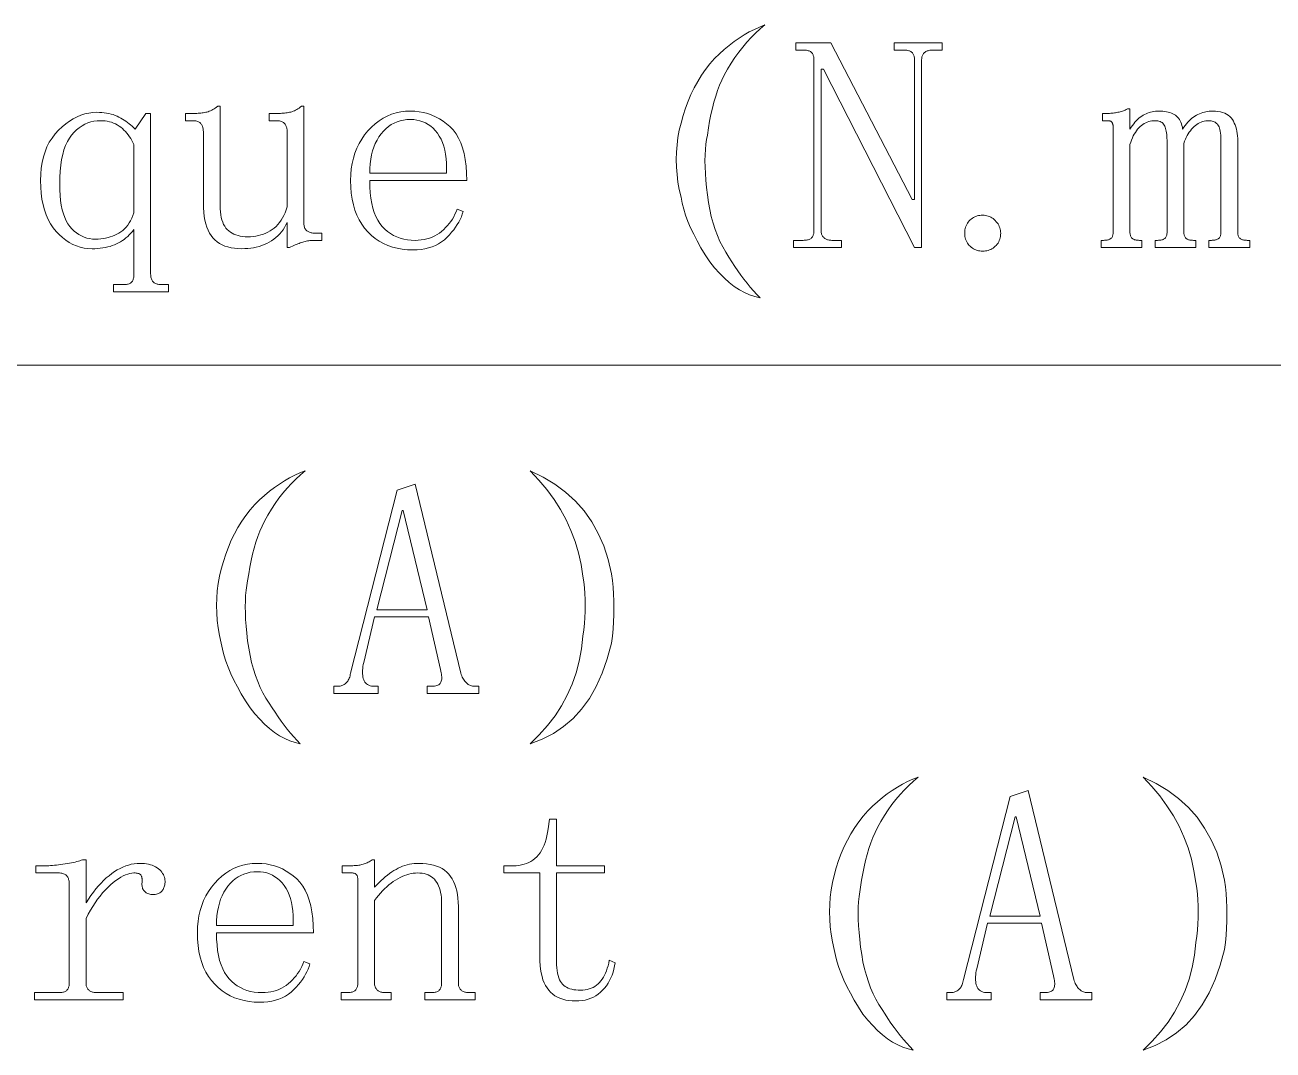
# Model space of a CAD drawing. Extents: x 1 to 297, y 1 to 210.
# Drawn here: x 97.18 to 106.11, y 35.44 to 42.78 of the extents above; entities that cross this region are included whole.
import ezdxf

# ---------------------------------------------------------------- set-up
doc = ezdxf.new("R2010")
doc.units = 0

msp = doc.modelspace()

# ---------------------------------------------------------------- linework, layer by layer
at = {"color": 7, "lineweight": 13}
msp.add_line((1.3055, 40.342), (219.3213, 40.342), dxfattribs=at)
for points in [[(102.4729, 42.7791), (102.4391, 42.7509), (102.4063, 42.7209), (102.3746, 42.6891), (102.3439, 42.6557), (102.3143, 42.6206), (102.2857, 42.5837), (102.258, 42.5451), (102.2315, 42.5049), (102.2059, 42.4629), (102.1814, 42.4191), (102.1648, 42.384), (102.1492, 42.3471), (102.1346, 42.3086), (102.1211, 42.2683), (102.1086, 42.2263), (102.0971, 42.1826), (102.0866, 42.1371), (102.0772, 42.09), (102.0688, 42.0411), (102.0614, 41.9906), (102.0553, 41.9585), (102.0505, 41.9241), (102.047, 41.8872), (102.045, 41.8479), (102.0443, 41.8063), (102.045, 41.7622), (102.047, 41.7158), (102.0505, 41.6669), (102.0553, 41.6157), (102.0614, 41.562), (102.0691, 41.5082), (102.0786, 41.4564), (102.0897, 41.4067), (102.1026, 41.359), (102.1171, 41.3134), (102.1334, 41.2699), (102.1514, 41.2284), (102.1711, 41.189), (102.1926, 41.1516), (102.2157, 41.1163), (102.2365, 41.0825), (102.2575, 41.0498), (102.279, 41.0181), (102.3007, 40.9874), (102.3229, 40.9577), (102.3453, 40.9291), (102.3681, 40.9015), (102.3913, 40.8749), (102.4147, 40.8494), (102.4386, 40.8249), (102.401, 40.8336), (102.3638, 40.8461), (102.327, 40.8624), (102.2905, 40.8825), (102.2543, 40.9063), (102.2185, 40.9339), (102.183, 40.9653), (102.1478, 41.0004), (102.113, 41.0393), (102.0786, 41.082), (102.0457, 41.1329), (102.0155, 41.1828), (101.9881, 41.2317), (101.9634, 41.2795), (101.9414, 41.3263), (101.9222, 41.3721), (101.9058, 41.4168), (101.8921, 41.4605), (101.8811, 41.5032), (101.8728, 41.5449), (101.8605, 41.5995), (101.8509, 41.6539), (101.8441, 41.7079), (101.8399, 41.7615), (101.8386, 41.8149), (101.8399, 41.8678), (101.8441, 41.9205), (101.8509, 41.9727), (101.8605, 42.0247), (101.8728, 42.0763), (101.8876, 42.1303), (101.9044, 42.1826), (101.9232, 42.2331), (101.9442, 42.282), (101.9671, 42.3291), (101.9922, 42.3746), (102.0192, 42.4183), (102.0484, 42.4603), (102.0796, 42.5006), (102.1129, 42.5391), (102.1473, 42.5724), (102.1821, 42.6036), (102.2173, 42.6327), (102.2527, 42.6598), (102.2886, 42.6849), (102.3247, 42.7078), (102.3613, 42.7287), (102.3981, 42.7476), (102.4353, 42.7644)], [(103.5271, 41.5277), (103.5443, 41.5277), (103.5443, 42.5306), (103.5441, 42.5373), (103.5436, 42.5436), (103.5427, 42.5496), (103.5415, 42.5553), (103.54, 42.5606), (103.5381, 42.5655), (103.5359, 42.5702), (103.5333, 42.5745), (103.5304, 42.5784), (103.5271, 42.582), (103.5235, 42.5853), (103.5192, 42.5882), (103.5145, 42.5907), (103.5093, 42.593), (103.5036, 42.5949), (103.4973, 42.5964), (103.4905, 42.5976), (103.4833, 42.5985), (103.4754, 42.599), (103.4671, 42.5991), (103.3986, 42.5991), (103.3986, 42.6506), (103.7414, 42.6506), (103.7414, 42.5991), (103.6729, 42.5991), (103.6661, 42.599), (103.6597, 42.5985), (103.6534, 42.5976), (103.6475, 42.5964), (103.6418, 42.5949), (103.6363, 42.593), (103.6311, 42.5907), (103.6262, 42.5882), (103.6216, 42.5853), (103.6171, 42.582), (103.6131, 42.5784), (103.6094, 42.5745), (103.6062, 42.5702), (103.6034, 42.5655), (103.6011, 42.5606), (103.5991, 42.5553), (103.5976, 42.5496), (103.5966, 42.5436), (103.5959, 42.5373), (103.5957, 42.5306), (103.5957, 41.1849), (103.5443, 41.1849), (102.8929, 42.462), (102.8757, 42.462), (102.8757, 41.3049), (102.8759, 41.2982), (102.8766, 41.2918), (102.8776, 41.2858), (102.8791, 41.2802), (102.8811, 41.2749), (102.8834, 41.2699), (102.8862, 41.2653), (102.8894, 41.261), (102.8931, 41.257), (102.8971, 41.2534), (102.9016, 41.2502), (102.9062, 41.2473), (102.9112, 41.2447), (102.9163, 41.2425), (102.9218, 41.2406), (102.9275, 41.239), (102.9334, 41.2378), (102.9397, 41.237), (102.9461, 41.2365), (102.9529, 41.2363), (103.0214, 41.2363), (103.0214, 41.1849), (102.6786, 41.1849), (102.6786, 41.2363), (102.7471, 41.2363), (102.7555, 41.2365), (102.7633, 41.237), (102.7705, 41.2378), (102.7773, 41.239), (102.7836, 41.2406), (102.7893, 41.2425), (102.7945, 41.2447), (102.7993, 41.2473), (102.8035, 41.2502), (102.8071, 41.2534), (102.8104, 41.257), (102.8133, 41.261), (102.8159, 41.2653), (102.8181, 41.2699), (102.82, 41.2749), (102.8215, 41.2802), (102.8227, 41.2858), (102.8236, 41.2918), (102.8241, 41.2982), (102.8243, 41.3049), (102.8243, 42.5306), (102.8241, 42.5373), (102.8236, 42.5436), (102.8227, 42.5496), (102.8215, 42.5553), (102.82, 42.5606), (102.8181, 42.5655), (102.8159, 42.5702), (102.8133, 42.5745), (102.8104, 42.5784), (102.8071, 42.582), (102.8035, 42.5853), (102.7993, 42.5882), (102.7945, 42.5907), (102.7893, 42.593), (102.7836, 42.5949), (102.7773, 42.5964), (102.7705, 42.5976), (102.7633, 42.5985), (102.7555, 42.599), (102.7471, 42.5991), (102.6957, 42.5991), (102.6957, 42.6506), (102.9443, 42.6506)], [(98.77, 41.262), (98.7903, 41.2625), (98.8099, 41.2641), (98.829, 41.2666), (98.8475, 41.2702), (98.8654, 41.2749), (98.8826, 41.2805), (98.8993, 41.2872), (98.9154, 41.2949), (98.9308, 41.3037), (98.9457, 41.3134), (98.9599, 41.3243), (98.9733, 41.3364), (98.986, 41.3497), (98.9978, 41.3642), (99.0089, 41.3799), (99.0192, 41.3967), (99.0288, 41.4148), (99.0376, 41.4341), (99.0456, 41.4546), (99.0529, 41.4763), (99.0529, 42.0163), (99.0527, 42.023), (99.0522, 42.0295), (99.0513, 42.0357), (99.0501, 42.0417), (99.0486, 42.0474), (99.0467, 42.0528), (99.0444, 42.058), (99.0419, 42.0629), (99.039, 42.0676), (99.0357, 42.072), (99.032, 42.0761), (99.0278, 42.0797), (99.0231, 42.0829), (99.0179, 42.0857), (99.0121, 42.0881), (99.0059, 42.09), (98.9991, 42.0915), (98.9918, 42.0926), (98.984, 42.0932), (98.9757, 42.0934), (98.9243, 42.0934), (98.9243, 42.1449), (98.9757, 42.1449), (98.9859, 42.1449), (98.9959, 42.1452), (99.0058, 42.1456), (99.0155, 42.1462), (99.025, 42.147), (99.0343, 42.1479), (99.0435, 42.1491), (99.0525, 42.1503), (99.0613, 42.1518), (99.07, 42.1534), (99.0786, 42.1554), (99.0871, 42.1579), (99.0957, 42.1609), (99.1043, 42.1644), (99.1129, 42.1684), (99.1214, 42.173), (99.13, 42.178), (99.1386, 42.1836), (99.1471, 42.1897), (99.1557, 42.1963), (99.1729, 42.1963), (99.1729, 41.3563), (99.1731, 41.3496), (99.1737, 41.3433), (99.1748, 41.3373), (99.1763, 41.3316), (99.1782, 41.3263), (99.1806, 41.3213), (99.1833, 41.3167), (99.1866, 41.3124), (99.1902, 41.3085), (99.1943, 41.3049), (99.1987, 41.3016), (99.2034, 41.2987), (99.2083, 41.2961), (99.2135, 41.2939), (99.2189, 41.292), (99.2246, 41.2905), (99.2306, 41.2893), (99.2368, 41.2884), (99.2433, 41.2879), (99.25, 41.2877), (99.3014, 41.2877), (99.3014, 41.2363), (99.25, 41.2363), (99.2414, 41.2362), (99.2328, 41.2358), (99.2243, 41.2351), (99.2157, 41.2342), (99.2071, 41.2331), (99.1986, 41.2317), (99.19, 41.23), (99.1814, 41.2281), (99.1729, 41.2259), (99.1643, 41.2234), (99.1556, 41.2207), (99.1468, 41.2178), (99.1378, 41.2146), (99.1286, 41.2111), (99.1193, 41.2074), (99.1098, 41.2034), (99.1001, 41.1991), (99.0902, 41.1946), (99.0802, 41.1899), (99.07, 41.1849), (99.0529, 41.1849), (99.0529, 41.3649), (99.0439, 41.3465), (99.034, 41.329), (99.0233, 41.3125), (99.0117, 41.297), (98.9993, 41.2824), (98.986, 41.2687), (98.9719, 41.256), (98.9569, 41.2442), (98.941, 41.2333), (98.9243, 41.2234), (98.9069, 41.2145), (98.889, 41.2065), (98.8705, 41.1994), (98.8516, 41.1933), (98.8321, 41.1881), (98.8122, 41.1838), (98.7917, 41.1805), (98.7707, 41.1782), (98.7492, 41.1768), (98.7271, 41.1763), (98.7004, 41.1771), (98.675, 41.1794), (98.651, 41.1832), (98.6284, 41.1886), (98.6071, 41.1956), (98.5872, 41.2041), (98.5687, 41.2141), (98.5516, 41.2257), (98.5358, 41.2388), (98.5214, 41.2534), (98.5084, 41.2698), (98.4967, 41.2881), (98.4865, 41.3082), (98.4775, 41.3302), (98.47, 41.3541), (98.4638, 41.3799), (98.459, 41.4076), (98.4556, 41.4372), (98.4535, 41.4687), (98.4529, 41.502), (98.4529, 42.0163), (98.4527, 42.023), (98.4522, 42.0295), (98.4513, 42.0357), (98.4501, 42.0417), (98.4486, 42.0474), (98.4467, 42.0528), (98.4445, 42.058), (98.4419, 42.0629), (98.439, 42.0676), (98.4357, 42.072), (98.432, 42.0761), (98.4278, 42.0797), (98.4231, 42.0829), (98.4179, 42.0857), (98.4121, 42.0881), (98.4059, 42.09), (98.3991, 42.0915), (98.3918, 42.0926), (98.384, 42.0932), (98.3757, 42.0934), (98.3243, 42.0934), (98.3243, 42.1449), (98.3757, 42.1449), (98.3859, 42.1449), (98.3959, 42.1452), (98.4058, 42.1456), (98.4155, 42.1462), (98.425, 42.147), (98.4343, 42.1479), (98.4435, 42.1491), (98.4525, 42.1503), (98.4613, 42.1518), (98.47, 42.1534), (98.4786, 42.1554), (98.4871, 42.1579), (98.4957, 42.1609), (98.5043, 42.1644), (98.5129, 42.1684), (98.5214, 42.173), (98.53, 42.178), (98.5386, 42.1836), (98.5471, 42.1897), (98.5557, 42.1963), (98.5729, 42.1963), (98.5729, 41.4849), (98.5734, 41.4615), (98.5749, 41.4396), (98.5775, 41.419), (98.5811, 41.3998), (98.5857, 41.382), (98.5914, 41.3655), (98.5981, 41.3505), (98.6058, 41.3367), (98.6145, 41.3244), (98.6243, 41.3134), (98.635, 41.3037), (98.6466, 41.2949), (98.659, 41.2872), (98.6723, 41.2805), (98.6864, 41.2749), (98.7014, 41.2702), (98.7173, 41.2666), (98.734, 41.2641), (98.7516, 41.2625)], [(104.9157, 42.1449), (104.9243, 42.1449), (104.9329, 42.1452), (104.9414, 42.1456), (104.95, 42.1462), (104.9586, 42.147), (104.9671, 42.1479), (104.9757, 42.1491), (104.9843, 42.1503), (104.9929, 42.1518), (105.0014, 42.1534), (105.0098, 42.1552), (105.0179, 42.1572), (105.0256, 42.1593), (105.033, 42.1617), (105.04, 42.1641), (105.0467, 42.1668), (105.053, 42.1696), (105.059, 42.1726), (105.0647, 42.1758), (105.07, 42.1791), (105.0871, 42.1791), (105.0871, 42.0334), (105.0958, 42.0468), (105.1046, 42.0593), (105.1136, 42.0711), (105.1228, 42.0821), (105.1321, 42.0924), (105.1417, 42.1018), (105.1513, 42.1105), (105.1612, 42.1185), (105.1712, 42.1256), (105.1814, 42.132), (105.1918, 42.1377), (105.2023, 42.1428), (105.2131, 42.1473), (105.2239, 42.1512), (105.235, 42.1545), (105.2462, 42.1572), (105.2576, 42.1593), (105.2692, 42.1608), (105.2809, 42.1617), (105.2929, 42.162), (105.3079, 42.1617), (105.3223, 42.1608), (105.3361, 42.1593), (105.3491, 42.1572), (105.3614, 42.1545), (105.3731, 42.1512), (105.384, 42.1473), (105.3943, 42.1428), (105.4039, 42.1377), (105.4128, 42.132), (105.4211, 42.1256), (105.4286, 42.1185), (105.4355, 42.1105), (105.4417, 42.1018), (105.4471, 42.0924), (105.4519, 42.0821), (105.4561, 42.0711), (105.4595, 42.0593), (105.4622, 42.0468), (105.4643, 42.0334), (105.473, 42.0468), (105.4819, 42.0593), (105.4911, 42.0711), (105.5006, 42.0821), (105.5104, 42.0924), (105.5203, 42.1018), (105.5306, 42.1105), (105.5411, 42.1185), (105.5518, 42.1256), (105.5629, 42.132), (105.574, 42.1377), (105.5853, 42.1428), (105.5967, 42.1473), (105.6081, 42.1512), (105.6196, 42.1545), (105.6313, 42.1572), (105.643, 42.1593), (105.6547, 42.1608), (105.6666, 42.1617), (105.6786, 42.162), (105.6985, 42.1614), (105.7171, 42.1596), (105.7345, 42.1566), (105.7506, 42.1524), (105.7654, 42.147), (105.7789, 42.1404), (105.7911, 42.1326), (105.802, 42.1236), (105.8116, 42.1134), (105.82, 42.102), (105.8273, 42.0897), (105.8339, 42.0766), (105.8397, 42.0629), (105.8447, 42.0485), (105.8489, 42.0334), (105.8524, 42.0177), (105.8551, 42.0012), (105.857, 41.9841), (105.8582, 41.9662), (105.8586, 41.9477), (105.8586, 41.2963), (105.8587, 41.2896), (105.8593, 41.2834), (105.8601, 41.2776), (105.8613, 41.2723), (105.8629, 41.2674), (105.8647, 41.2629), (105.867, 41.2588), (105.8695, 41.2551), (105.8725, 41.2519), (105.8757, 41.2491), (105.8793, 41.2467), (105.8833, 41.2445), (105.8875, 41.2426), (105.8922, 41.2409), (105.8971, 41.2395), (105.9025, 41.2383), (105.9081, 41.2374), (105.9141, 41.2368), (105.9205, 41.2364), (105.9271, 41.2363), (105.9443, 41.2363), (105.9443, 41.1849), (105.6529, 41.1849), (105.6529, 41.2363), (105.67, 41.2363), (105.6767, 41.2364), (105.683, 41.2368), (105.689, 41.2374), (105.6947, 41.2383), (105.7, 41.2395), (105.705, 41.2409), (105.7096, 41.2426), (105.7139, 41.2445), (105.7178, 41.2467), (105.7214, 41.2491), (105.7247, 41.2519), (105.7276, 41.2551), (105.7302, 41.2588), (105.7324, 41.2629), (105.7343, 41.2674), (105.7358, 41.2723), (105.737, 41.2776), (105.7379, 41.2834), (105.7384, 41.2896), (105.7386, 41.2963), (105.7386, 41.9391), (105.7383, 41.9574), (105.7377, 41.9743), (105.7366, 41.9899), (105.7351, 42.0043), (105.7332, 42.0174), (105.7309, 42.0291), (105.7281, 42.0396), (105.7249, 42.0489), (105.7212, 42.0568), (105.7171, 42.0634), (105.7126, 42.0691), (105.7077, 42.0742), (105.7024, 42.0787), (105.6966, 42.0826), (105.6904, 42.0859), (105.6837, 42.0886), (105.6766, 42.0907), (105.6691, 42.0922), (105.6612, 42.0931), (105.6529, 42.0934), (105.641, 42.093), (105.6294, 42.0917), (105.618, 42.0896), (105.6069, 42.0866), (105.5961, 42.0827), (105.5855, 42.078), (105.5751, 42.0724), (105.5651, 42.066), (105.5553, 42.0587), (105.5457, 42.0506), (105.5365, 42.0417), (105.5277, 42.0321), (105.5193, 42.0218), (105.5114, 42.0108), (105.5039, 41.9991), (105.4969, 41.9868), (105.4902, 41.9738), (105.484, 41.9601), (105.4782, 41.9457), (105.4729, 41.9306), (105.4729, 41.2963), (105.473, 41.2896), (105.4735, 41.2834), (105.4744, 41.2776), (105.4756, 41.2723), (105.4771, 41.2674), (105.479, 41.2629), (105.4813, 41.2588), (105.4838, 41.2551), (105.4867, 41.2519), (105.49, 41.2491), (105.4936, 41.2467), (105.4975, 41.2445), (105.5018, 41.2426), (105.5065, 41.2409), (105.5114, 41.2395), (105.5167, 41.2383), (105.5224, 41.2374), (105.5284, 41.2368), (105.5347, 41.2364), (105.5414, 41.2363), (105.5586, 41.2363), (105.5586, 41.1849), (105.2671, 41.1849), (105.2671, 41.2363), (105.2843, 41.2363), (105.291, 41.2364), (105.2973, 41.2368), (105.3033, 41.2374), (105.309, 41.2383), (105.3143, 41.2395), (105.3193, 41.2409), (105.3239, 41.2426), (105.3282, 41.2445), (105.3321, 41.2467), (105.3357, 41.2491), (105.339, 41.2519), (105.3419, 41.2551), (105.3445, 41.2588), (105.3467, 41.2629), (105.3486, 41.2674), (105.3501, 41.2723), (105.3513, 41.2776), (105.3522, 41.2834), (105.3527, 41.2896), (105.3529, 41.2963), (105.3529, 41.9391), (105.3527, 41.9542), (105.3522, 41.9685), (105.3513, 41.982), (105.3501, 41.9947), (105.3486, 42.0066), (105.3467, 42.0178), (105.3445, 42.0282), (105.3419, 42.0379), (105.339, 42.0468), (105.3357, 42.0549), (105.3319, 42.0622), (105.3275, 42.0687), (105.3223, 42.0745), (105.3165, 42.0795), (105.31, 42.0838), (105.3028, 42.0873), (105.2949, 42.09), (105.2863, 42.0919), (105.2771, 42.093), (105.2671, 42.0934), (105.2553, 42.093), (105.2437, 42.0917), (105.2323, 42.0896), (105.2212, 42.0866), (105.2104, 42.0827), (105.1998, 42.078), (105.1894, 42.0724), (105.1794, 42.066), (105.1696, 42.0587), (105.16, 42.0506), (105.1508, 42.0416), (105.142, 42.0317), (105.1336, 42.021), (105.1257, 42.0094), (105.1182, 41.997), (105.1111, 41.9837), (105.1045, 41.9696), (105.0983, 41.9546), (105.0925, 41.9387), (105.0871, 41.922), (105.0871, 41.2963), (105.0873, 41.2896), (105.0878, 41.2834), (105.0887, 41.2776), (105.0899, 41.2723), (105.0914, 41.2674), (105.0933, 41.2629), (105.0955, 41.2588), (105.0981, 41.2551), (105.101, 41.2519), (105.1043, 41.2491), (105.1079, 41.2467), (105.1118, 41.2445), (105.1161, 41.2426), (105.1207, 41.2409), (105.1257, 41.2395), (105.131, 41.2383), (105.1367, 41.2374), (105.1427, 41.2368), (105.149, 41.2364), (105.1557, 41.2363), (105.1729, 41.2363), (105.1729, 41.1849), (104.8814, 41.1849), (104.8814, 41.2363), (104.8986, 41.2363), (104.9053, 41.2364), (104.9116, 41.2368), (104.9176, 41.2374), (104.9232, 41.2383), (104.9286, 41.2395), (104.9335, 41.2409), (104.9382, 41.2426), (104.9425, 41.2445), (104.9464, 41.2467), (104.95, 41.2491), (104.9533, 41.2519), (104.9562, 41.2551), (104.9587, 41.2588), (104.961, 41.2629), (104.9629, 41.2674), (104.9644, 41.2723), (104.9656, 41.2776), (104.9665, 41.2834), (104.967, 41.2896), (104.9671, 41.2963), (104.9671, 42.042), (104.9671, 42.047), (104.9668, 42.0518), (104.9664, 42.0563), (104.9658, 42.0605), (104.965, 42.0645), (104.9641, 42.0682), (104.9629, 42.0717), (104.9617, 42.0749), (104.9602, 42.0779), (104.9586, 42.0806), (104.9567, 42.083), (104.9545, 42.0852), (104.9519, 42.0871), (104.949, 42.0888), (104.9457, 42.0902), (104.9421, 42.0914), (104.9382, 42.0923), (104.9339, 42.0929), (104.9293, 42.0933), (104.9243, 42.0934), (104.89, 42.0934), (104.89, 42.1449)], [(98.0757, 40.9963), (98.0759, 40.988), (98.0766, 40.9802), (98.0776, 40.9729), (98.0791, 40.9661), (98.0811, 40.9599), (98.0834, 40.9541), (98.0862, 40.9489), (98.0894, 40.9442), (98.0931, 40.94), (98.0971, 40.9363), (98.1016, 40.933), (98.1062, 40.9301), (98.1112, 40.9275), (98.1163, 40.9253), (98.1218, 40.9234), (98.1275, 40.9219), (98.1334, 40.9207), (98.1396, 40.9198), (98.1461, 40.9193), (98.1529, 40.9191), (98.2043, 40.9191), (98.2043, 40.8677), (97.81, 40.8677), (97.81, 40.9191), (97.8786, 40.9191), (97.8869, 40.9193), (97.8947, 40.9198), (97.902, 40.9207), (97.9087, 40.9219), (97.915, 40.9234), (97.9207, 40.9253), (97.926, 40.9275), (97.9307, 40.9301), (97.9349, 40.933), (97.9386, 40.9363), (97.9418, 40.94), (97.9447, 40.9442), (97.9473, 40.9489), (97.9495, 40.9541), (97.9514, 40.9599), (97.953, 40.9661), (97.9542, 40.9729), (97.955, 40.9802), (97.9555, 40.988), (97.9557, 40.9963), (97.9557, 41.3134), (97.9452, 41.3001), (97.9343, 41.2874), (97.9229, 41.2754), (97.9111, 41.2641), (97.8989, 41.2534), (97.8863, 41.2435), (97.8732, 41.2342), (97.8597, 41.2257), (97.8458, 41.2178), (97.8314, 41.2106), (97.8166, 41.2041), (97.8011, 41.1982), (97.785, 41.1931), (97.7683, 41.1886), (97.7511, 41.1849), (97.7332, 41.1818), (97.7147, 41.1794), (97.6957, 41.1777), (97.676, 41.1766), (97.6557, 41.1763), (97.6269, 41.1775), (97.5988, 41.1813), (97.5714, 41.1875), (97.5446, 41.1962), (97.5186, 41.2074), (97.4932, 41.221), (97.4685, 41.2372), (97.4445, 41.2558), (97.4212, 41.277), (97.3986, 41.3006), (97.3774, 41.3266), (97.3585, 41.3549), (97.3417, 41.3856), (97.3273, 41.4185), (97.315, 41.4538), (97.305, 41.4914), (97.2972, 41.5313), (97.2916, 41.5735), (97.2883, 41.618), (97.2871, 41.6649), (97.2884, 41.7101), (97.2923, 41.7533), (97.2987, 41.7945), (97.3077, 41.8335), (97.3193, 41.8706), (97.3334, 41.9055), (97.3501, 41.9385), (97.3694, 41.9693), (97.3913, 41.9981), (97.4157, 42.0249), (97.4416, 42.0493), (97.4678, 42.0711), (97.4944, 42.0904), (97.5213, 42.1071), (97.5486, 42.1213), (97.5762, 42.1329), (97.6041, 42.1419), (97.6324, 42.1483), (97.661, 42.1521), (97.69, 42.1534), (97.7086, 42.1531), (97.7265, 42.1521), (97.7439, 42.1503), (97.7606, 42.1479), (97.7768, 42.1449), (97.7923, 42.1411), (97.8073, 42.1366), (97.8217, 42.1315), (97.8354, 42.1257), (97.8486, 42.1191), (97.8613, 42.1121), (97.8738, 42.1047), (97.886, 42.097), (97.8979, 42.089), (97.9096, 42.0806), (97.9211, 42.0718), (97.9323, 42.0627), (97.9432, 42.0533), (97.9539, 42.0435), (97.9643, 42.0334), (98.0414, 42.1449), (98.0757, 42.1449)], [(97.9557, 41.922), (97.9486, 41.9371), (97.941, 41.9517), (97.9328, 41.9656), (97.9242, 41.9789), (97.915, 41.9916), (97.9053, 42.0038), (97.8951, 42.0153), (97.8844, 42.0262), (97.8732, 42.0366), (97.8614, 42.0463), (97.8492, 42.0552), (97.8364, 42.0633), (97.8231, 42.0703), (97.8093, 42.0765), (97.795, 42.0816), (97.7802, 42.0859), (97.7648, 42.0892), (97.749, 42.0915), (97.7326, 42.093), (97.7157, 42.0934), (97.6921, 42.0924), (97.6691, 42.0893), (97.6468, 42.0842), (97.6252, 42.077), (97.6043, 42.0677), (97.5841, 42.0564), (97.5645, 42.043), (97.5457, 42.0276), (97.5275, 42.0101), (97.51, 41.9906), (97.4937, 41.9685), (97.4791, 41.9436), (97.4663, 41.9157), (97.4551, 41.885), (97.4457, 41.8513), (97.438, 41.8147), (97.432, 41.7752), (97.4277, 41.7327), (97.4251, 41.6874), (97.4243, 41.6391), (97.425, 41.5975), (97.4272, 41.5584), (97.4308, 41.5218), (97.4359, 41.4876), (97.4425, 41.4559), (97.4505, 41.4267), (97.46, 41.4), (97.4709, 41.3758), (97.4833, 41.3541), (97.4971, 41.3349), (97.5121, 41.3178), (97.5278, 41.3025), (97.5443, 41.289), (97.5616, 41.2773), (97.5796, 41.2674), (97.5984, 41.2593), (97.618, 41.253), (97.6384, 41.2485), (97.6595, 41.2458), (97.6814, 41.2449), (97.7001, 41.2453), (97.7183, 41.2466), (97.7361, 41.2487), (97.7534, 41.2517), (97.7704, 41.2556), (97.7868, 41.2603), (97.8029, 41.2659), (97.8186, 41.2723), (97.8338, 41.2796), (97.8486, 41.2877), (97.8628, 41.2969), (97.8762, 41.3073), (97.8888, 41.3188), (97.9007, 41.3316), (97.9118, 41.3456), (97.9221, 41.3607), (97.9317, 41.3771), (97.9405, 41.3947), (97.9485, 41.4135), (97.9557, 41.4334)], [(99.6443, 41.6649), (99.6452, 41.6199), (99.6479, 41.5776), (99.6524, 41.538), (99.6587, 41.501), (99.6668, 41.4666), (99.6767, 41.435), (99.6884, 41.406), (99.7019, 41.3796), (99.7172, 41.3559), (99.7343, 41.3349), (99.7528, 41.3161), (99.7725, 41.2994), (99.7933, 41.2846), (99.8152, 41.2718), (99.8382, 41.2609), (99.8623, 41.2521), (99.8876, 41.2452), (99.9139, 41.2402), (99.9414, 41.2373), (99.97, 41.2363), (99.9919, 41.2369), (100.0132, 41.2389), (100.0338, 41.2421), (100.0536, 41.2466), (100.0729, 41.2524), (100.0914, 41.2594), (100.1092, 41.2678), (100.1263, 41.2774), (100.1428, 41.2884), (100.1586, 41.3006), (100.1736, 41.3137), (100.1877, 41.3275), (100.201, 41.3418), (100.2134, 41.3568), (100.225, 41.3724), (100.2357, 41.3885), (100.2456, 41.4053), (100.2546, 41.4226), (100.2627, 41.4406), (100.27, 41.4591), (100.3129, 41.442), (100.3071, 41.4232), (100.3, 41.4045), (100.2916, 41.3858), (100.282, 41.3673), (100.2711, 41.3488), (100.2589, 41.3304), (100.2454, 41.3121), (100.2306, 41.2939), (100.2145, 41.2758), (100.1971, 41.2577), (100.1785, 41.2406), (100.1586, 41.2253), (100.1374, 41.2118), (100.1149, 41.2001), (100.0911, 41.1902), (100.066, 41.1821), (100.0396, 41.1758), (100.012, 41.1713), (99.9831, 41.1686), (99.9529, 41.1677), (99.9142, 41.169), (99.8769, 41.1729), (99.8411, 41.1793), (99.8068, 41.1883), (99.7739, 41.1999), (99.7425, 41.214), (99.7126, 41.2307), (99.6841, 41.25), (99.657, 41.2719), (99.6314, 41.2963), (99.6078, 41.3231), (99.5867, 41.3522), (99.568, 41.3835), (99.5519, 41.417), (99.5382, 41.4527), (99.527, 41.4907), (99.5183, 41.5309), (99.5121, 41.5733), (99.5084, 41.618), (99.5071, 41.6649), (99.5084, 41.707), (99.5121, 41.7477), (99.5183, 41.7869), (99.527, 41.8246), (99.5382, 41.8609), (99.5519, 41.8958), (99.568, 41.9292), (99.5867, 41.9611), (99.6078, 41.9916), (99.6314, 42.0206), (99.6568, 42.0474), (99.6834, 42.0715), (99.711, 42.0927), (99.7398, 42.1111), (99.7696, 42.1266), (99.8006, 42.1394), (99.8327, 42.1493), (99.8659, 42.1563), (99.9003, 42.1606), (99.9357, 42.162), (99.9678, 42.1609), (99.9991, 42.1575), (100.0296, 42.152), (100.0591, 42.1442), (100.0879, 42.1341), (100.1157, 42.1219), (100.1427, 42.1074), (100.1689, 42.0907), (100.1941, 42.0717), (100.2186, 42.0506), (100.2414, 42.0267), (100.2618, 41.9995), (100.2798, 41.9691), (100.2954, 41.9354), (100.3086, 41.8984), (100.3194, 41.8582), (100.3278, 41.8148), (100.3338, 41.7681), (100.3374, 41.7181), (100.3386, 41.6649)], [(100.1929, 41.7163), (100.1938, 41.7531), (100.193, 41.7881), (100.1907, 41.8213), (100.1867, 41.8527), (100.1811, 41.8824), (100.1738, 41.9102), (100.165, 41.9362), (100.1544, 41.9604), (100.1423, 41.9828), (100.1286, 42.0034), (100.1135, 42.0222), (100.0975, 42.0389), (100.0806, 42.0537), (100.0627, 42.0665), (100.0439, 42.0774), (100.0242, 42.0862), (100.0035, 42.0931), (99.9818, 42.0981), (99.9592, 42.101), (99.9357, 42.102), (99.9105, 42.101), (99.8862, 42.0979), (99.8628, 42.0927), (99.8404, 42.0855), (99.8189, 42.0763), (99.7984, 42.065), (99.7788, 42.0516), (99.7602, 42.0362), (99.7425, 42.0187), (99.7257, 41.9991), (99.7102, 41.9778), (99.6964, 41.9549), (99.6842, 41.9305), (99.6736, 41.9045), (99.6646, 41.877), (99.6573, 41.8479), (99.6516, 41.8173), (99.6475, 41.7852), (99.6451, 41.7515), (99.6443, 41.7163)], [(104.0329, 41.1591), (104.0227, 41.1595), (104.0128, 41.1605), (104.0032, 41.1622), (103.9938, 41.1646), (103.9846, 41.1677), (103.9758, 41.1715), (103.9671, 41.1759), (103.9588, 41.1811), (103.9507, 41.1869), (103.9429, 41.1934), (103.9355, 41.2005), (103.929, 41.2082), (103.9232, 41.2163), (103.9182, 41.225), (103.9139, 41.2341), (103.9105, 41.2438), (103.9078, 41.254), (103.9058, 41.2647), (103.9047, 41.276), (103.9043, 41.2877), (103.9047, 41.2995), (103.9058, 41.3107), (103.9078, 41.3214), (103.9105, 41.3316), (103.9139, 41.3413), (103.9182, 41.3505), (103.9232, 41.3591), (103.929, 41.3673), (103.9355, 41.3749), (103.9429, 41.382), (103.9507, 41.3885), (103.9588, 41.3943), (103.9671, 41.3995), (103.9758, 41.4039), (103.9846, 41.4077), (103.9938, 41.4108), (104.0032, 41.4132), (104.0128, 41.4149), (104.0227, 41.4159), (104.0329, 41.4163), (104.043, 41.4159), (104.0529, 41.4147), (104.0626, 41.4128), (104.0719, 41.4101), (104.0811, 41.4066), (104.0899, 41.4024), (104.0986, 41.3974), (104.1069, 41.3916), (104.115, 41.385), (104.1228, 41.3777), (104.1302, 41.3699), (104.1367, 41.3618), (104.1425, 41.3534), (104.1475, 41.3448), (104.1518, 41.3359), (104.1553, 41.3268), (104.158, 41.3174), (104.1599, 41.3078), (104.161, 41.2979), (104.1614, 41.2877), (104.161, 41.276), (104.1599, 41.2647), (104.158, 41.254), (104.1553, 41.2438), (104.1518, 41.2341), (104.1475, 41.225), (104.1425, 41.2163), (104.1367, 41.2082), (104.1302, 41.2005), (104.1228, 41.1934), (104.115, 41.1869), (104.1069, 41.1811), (104.0986, 41.1759), (104.0899, 41.1715), (104.0811, 41.1677), (104.0719, 41.1646), (104.0626, 41.1622), (104.0529, 41.1605), (104.043, 41.1595)], [(99.1814, 39.5849), (99.1477, 39.5566), (99.1149, 39.5266), (99.0832, 39.4949), (99.0525, 39.4614), (99.0229, 39.4263), (98.9942, 39.3894), (98.9666, 39.3509), (98.94, 39.3106), (98.9145, 39.2686), (98.89, 39.2249), (98.8734, 39.1897), (98.8578, 39.1529), (98.8432, 39.1143), (98.8297, 39.074), (98.8171, 39.032), (98.8056, 38.9883), (98.7952, 38.9429), (98.7858, 38.8957), (98.7774, 38.8469), (98.77, 38.7963), (98.7638, 38.7642), (98.759, 38.7298), (98.7556, 38.6929), (98.7535, 38.6537), (98.7529, 38.612), (98.7535, 38.5679), (98.7556, 38.5215), (98.759, 38.4726), (98.7638, 38.4214), (98.77, 38.3677), (98.7777, 38.3139), (98.7871, 38.2621), (98.7983, 38.2124), (98.8111, 38.1647), (98.8257, 38.1191), (98.842, 38.0756), (98.86, 38.0341), (98.8797, 37.9947), (98.9011, 37.9573), (98.9243, 37.922), (98.945, 37.8882), (98.9661, 37.8555), (98.9875, 37.8238), (99.0093, 37.7931), (99.0314, 37.7634), (99.0539, 37.7348), (99.0767, 37.7072), (99.0998, 37.6806), (99.1233, 37.6551), (99.1471, 37.6306), (99.1096, 37.6393), (99.0724, 37.6518), (99.0355, 37.6681), (98.999, 37.6882), (98.9629, 37.712), (98.927, 37.7396), (98.8915, 37.771), (98.8564, 37.8061), (98.8216, 37.845), (98.7871, 37.8877), (98.7542, 37.9386), (98.7241, 37.9885), (98.6966, 38.0374), (98.6719, 38.0852), (98.65, 38.132), (98.6308, 38.1778), (98.6143, 38.2225), (98.6006, 38.2662), (98.5897, 38.3089), (98.5814, 38.3506), (98.5691, 38.4053), (98.5595, 38.4596), (98.5526, 38.5136), (98.5485, 38.5673), (98.5471, 38.6206), (98.5485, 38.6735), (98.5526, 38.7262), (98.5595, 38.7785), (98.5691, 38.8304), (98.5814, 38.882), (98.5962, 38.936), (98.613, 38.9883), (98.6318, 39.0389), (98.6527, 39.0877), (98.6757, 39.1349), (98.7007, 39.1803), (98.7278, 39.224), (98.757, 39.266), (98.7882, 39.3063), (98.8214, 39.3449), (98.8559, 39.3781), (98.8907, 39.4093), (98.9258, 39.4385), (98.9613, 39.4655), (98.9971, 39.4906), (99.0333, 39.5135), (99.0698, 39.5345), (99.1067, 39.5533), (99.1439, 39.5701)], [(100.7929, 39.5849), (100.8851, 39.5405), (100.9698, 39.4895), (101.0469, 39.4321), (101.1165, 39.3682), (101.1786, 39.2977), (101.2331, 39.2207), (101.2801, 39.1373), (101.3195, 39.0473), (101.3514, 38.9507), (101.3757, 38.8477), (101.3819, 38.7995), (101.3867, 38.751), (101.3901, 38.7022), (101.3922, 38.653), (101.3929, 38.6034), (101.3922, 38.5535), (101.3901, 38.5033), (101.3867, 38.4527), (101.3819, 38.4018), (101.3757, 38.3506), (101.3452, 38.2385), (101.3085, 38.1353), (101.2657, 38.041), (101.2166, 37.9556), (101.1614, 37.8791), (101.1001, 37.8116), (101.0325, 37.753), (100.9588, 37.7033), (100.8789, 37.6625), (100.7929, 37.6306), (100.8583, 37.6938), (100.9177, 37.7602), (100.9708, 37.8296), (101.0178, 37.9021), (101.0586, 37.9777), (101.0932, 38.0564), (101.1217, 38.1382), (101.1439, 38.223), (101.16, 38.311), (101.17, 38.402), (101.1762, 38.4464), (101.181, 38.4905), (101.1844, 38.5342), (101.1865, 38.5775), (101.1871, 38.6206), (101.1865, 38.6633), (101.1844, 38.7056), (101.181, 38.7476), (101.1762, 38.7893), (101.17, 38.8306), (101.157, 38.9153), (101.1385, 38.9979), (101.1145, 39.0785), (101.085, 39.157), (101.05, 39.2334), (101.0095, 39.3078), (100.9636, 39.3802), (100.9122, 39.4505), (100.8553, 39.5187)], [(100.0643, 38.5391), (99.6786, 38.5391), (99.6014, 38.2134), (99.5983, 38.1983), (99.5959, 38.1838), (99.5942, 38.1698), (99.5932, 38.1565), (99.5928, 38.1438), (99.5932, 38.1317), (99.5942, 38.1201), (99.5959, 38.1092), (99.5983, 38.0989), (99.6014, 38.0891), (99.6053, 38.0802), (99.61, 38.0722), (99.6156, 38.0651), (99.622, 38.059), (99.6293, 38.0538), (99.6374, 38.0495), (99.6464, 38.0462), (99.6563, 38.0439), (99.667, 38.0425), (99.6786, 38.042), (99.7043, 38.042), (99.7043, 37.9906), (99.3871, 37.9906), (99.3871, 38.042), (99.4128, 38.042), (99.4196, 38.0422), (99.4262, 38.0429), (99.4327, 38.0439), (99.4389, 38.0454), (99.445, 38.0474), (99.4509, 38.0497), (99.4566, 38.0525), (99.4622, 38.0557), (99.4676, 38.0594), (99.4729, 38.0634), (99.4778, 38.068), (99.4825, 38.0732), (99.4867, 38.079), (99.4907, 38.0854), (99.4943, 38.0924), (99.4975, 38.0999), (99.5005, 38.1081), (99.503, 38.1169), (99.5052, 38.1263), (99.5071, 38.1363), (99.8414, 39.4477), (99.97, 39.4906), (100.2957, 38.1363), (100.2992, 38.1263), (100.3029, 38.1169), (100.3068, 38.1081), (100.3108, 38.0999), (100.315, 38.0924), (100.3194, 38.0854), (100.3239, 38.079), (100.3286, 38.0732), (100.3335, 38.068), (100.3386, 38.0634), (100.3438, 38.0594), (100.3492, 38.0557), (100.3548, 38.0525), (100.3605, 38.0497), (100.3664, 38.0474), (100.3725, 38.0454), (100.3788, 38.0439), (100.3852, 38.0429), (100.3918, 38.0422), (100.3986, 38.042), (100.4243, 38.042), (100.4243, 37.9906), (100.0557, 37.9906), (100.0557, 38.042), (100.09, 38.042), (100.0999, 38.0423), (100.109, 38.0432), (100.1174, 38.0447), (100.125, 38.0468), (100.1318, 38.0495), (100.1378, 38.0528), (100.1431, 38.0567), (100.1476, 38.0612), (100.1513, 38.0663), (100.1543, 38.072), (100.1566, 38.0783), (100.1582, 38.0852), (100.1593, 38.0927), (100.1598, 38.1008), (100.1596, 38.1095), (100.1589, 38.1188), (100.1576, 38.1287), (100.1557, 38.1392), (100.1531, 38.1503), (100.15, 38.162)], [(99.8843, 39.302), (99.8757, 39.302), (99.6957, 38.5906), (100.0557, 38.5906)], [(103.57, 37.3906), (103.5362, 37.3623), (103.5035, 37.3323), (103.4718, 37.3006), (103.4411, 37.2671), (103.4114, 37.232), (103.3828, 37.1951), (103.3552, 37.1566), (103.3286, 37.1163), (103.3031, 37.0743), (103.2786, 37.0306), (103.2619, 36.9954), (103.2463, 36.9586), (103.2318, 36.92), (103.2182, 36.8797), (103.2057, 36.8377), (103.1942, 36.794), (103.1838, 36.7486), (103.1743, 36.7014), (103.1659, 36.6526), (103.1586, 36.602), (103.1524, 36.5699), (103.1476, 36.5355), (103.1442, 36.4986), (103.1421, 36.4594), (103.1414, 36.4177), (103.1421, 36.3737), (103.1442, 36.3272), (103.1476, 36.2783), (103.1524, 36.2271), (103.1586, 36.1734), (103.1663, 36.1196), (103.1757, 36.0678), (103.1869, 36.0181), (103.1997, 35.9705), (103.2143, 35.9249), (103.2306, 35.8813), (103.2486, 35.8398), (103.2683, 35.8004), (103.2897, 35.763), (103.3129, 35.7277), (103.3336, 35.6939), (103.3547, 35.6612), (103.3761, 35.6295), (103.3979, 35.5988), (103.42, 35.5691), (103.4425, 35.5405), (103.4653, 35.5129), (103.4884, 35.4863), (103.5119, 35.4608), (103.5357, 35.4363), (103.4982, 35.445), (103.461, 35.4575), (103.4241, 35.4738), (103.3876, 35.4939), (103.3514, 35.5177), (103.3156, 35.5453), (103.2801, 35.5767), (103.245, 35.6118), (103.2102, 35.6507), (103.1757, 35.6934), (103.1428, 35.7443), (103.1126, 35.7942), (103.0852, 35.8431), (103.0605, 35.8909), (103.0386, 35.9377), (103.0194, 35.9835), (103.0029, 36.0282), (102.9892, 36.0719), (102.9782, 36.1146), (102.97, 36.1563), (102.9577, 36.211), (102.9481, 36.2653), (102.9412, 36.3193), (102.9371, 36.373), (102.9357, 36.4263), (102.9371, 36.4793), (102.9412, 36.5319), (102.9481, 36.5842), (102.9577, 36.6361), (102.97, 36.6877), (102.9847, 36.7417), (103.0015, 36.794), (103.0204, 36.8446), (103.0413, 36.8934), (103.0643, 36.9406), (103.0893, 36.986), (103.1164, 37.0297), (103.1455, 37.0717), (103.1767, 37.112), (103.21, 37.1506), (103.2445, 37.1838), (103.2793, 37.215), (103.3144, 37.2442), (103.3499, 37.2713), (103.3857, 37.2963), (103.4219, 37.3193), (103.4584, 37.3402), (103.4953, 37.359), (103.5325, 37.3758)], [(105.1814, 37.3906), (105.2737, 37.3462), (105.3583, 37.2953), (105.4355, 37.2378), (105.5051, 37.1739), (105.5671, 37.1034), (105.6217, 37.0265), (105.6686, 36.943), (105.7081, 36.853), (105.7399, 36.7565), (105.7643, 36.6534), (105.7705, 36.6053), (105.7753, 36.5567), (105.7787, 36.5079), (105.7807, 36.4587), (105.7814, 36.4091), (105.7807, 36.3593), (105.7787, 36.309), (105.7753, 36.2585), (105.7705, 36.2075), (105.7643, 36.1563), (105.7338, 36.0442), (105.6971, 35.941), (105.6542, 35.8467), (105.6052, 35.7613), (105.55, 35.6849), (105.4886, 35.6173), (105.4211, 35.5587), (105.3474, 35.509), (105.2675, 35.4682), (105.1814, 35.4363), (105.2469, 35.4995), (105.3062, 35.5659), (105.3594, 35.6353), (105.4063, 35.7078), (105.4471, 35.7834), (105.4818, 35.8621), (105.5102, 35.9439), (105.5325, 36.0287), (105.5486, 36.1167), (105.5586, 36.2077), (105.5647, 36.2521), (105.5695, 36.2962), (105.573, 36.3399), (105.575, 36.3833), (105.5757, 36.4263), (105.575, 36.469), (105.573, 36.5113), (105.5695, 36.5533), (105.5647, 36.595), (105.5586, 36.6363), (105.5455, 36.721), (105.527, 36.8036), (105.503, 36.8842), (105.4735, 36.9627), (105.4386, 37.0391), (105.3981, 37.1135), (105.3522, 37.1859), (105.3007, 37.2562), (105.2438, 37.3244)], [(104.4529, 36.3449), (104.0671, 36.3449), (103.99, 36.0191), (103.9869, 36.004), (103.9845, 35.9895), (103.9828, 35.9756), (103.9818, 35.9622), (103.9814, 35.9495), (103.9818, 35.9374), (103.9828, 35.9258), (103.9845, 35.9149), (103.9869, 35.9046), (103.99, 35.8949), (103.9939, 35.8859), (103.9986, 35.8779), (104.0041, 35.8708), (104.0106, 35.8647), (104.0179, 35.8595), (104.026, 35.8553), (104.035, 35.852), (104.0449, 35.8496), (104.0556, 35.8482), (104.0671, 35.8477), (104.0928, 35.8477), (104.0928, 35.7963), (103.7757, 35.7963), (103.7757, 35.8477), (103.8014, 35.8477), (103.8082, 35.8479), (103.8148, 35.8486), (103.8212, 35.8496), (103.8275, 35.8511), (103.8336, 35.8531), (103.8395, 35.8554), (103.8452, 35.8582), (103.8508, 35.8614), (103.8562, 35.8651), (103.8614, 35.8691), (103.8664, 35.8737), (103.871, 35.8789), (103.8753, 35.8847), (103.8792, 35.8911), (103.8829, 35.8981), (103.8861, 35.9057), (103.889, 35.9138), (103.8916, 35.9226), (103.8938, 35.932), (103.8957, 35.942), (104.23, 37.2534), (104.3586, 37.2963), (104.6843, 35.942), (104.6878, 35.932), (104.6915, 35.9226), (104.6953, 35.9138), (104.6994, 35.9057), (104.7036, 35.8981), (104.7079, 35.8911), (104.7125, 35.8847), (104.7172, 35.8789), (104.7221, 35.8737), (104.7271, 35.8691), (104.7324, 35.8651), (104.7378, 35.8614), (104.7433, 35.8582), (104.7491, 35.8554), (104.755, 35.8531), (104.7611, 35.8511), (104.7673, 35.8496), (104.7738, 35.8486), (104.7804, 35.8479), (104.7871, 35.8477), (104.8129, 35.8477), (104.8129, 35.7963), (104.4443, 35.7963), (104.4443, 35.8477), (104.4786, 35.8477), (104.4885, 35.848), (104.4976, 35.8489), (104.506, 35.8504), (104.5135, 35.8525), (104.5204, 35.8552), (104.5264, 35.8585), (104.5317, 35.8624), (104.5362, 35.8669), (104.5399, 35.872), (104.5429, 35.8777), (104.5451, 35.884), (104.5468, 35.8909), (104.5479, 35.8984), (104.5483, 35.9065), (104.5482, 35.9152), (104.5475, 35.9245), (104.5462, 35.9344), (104.5442, 35.9449), (104.5417, 35.956), (104.5386, 35.9677)], [(100.9814, 36.0706), (100.9818, 36.0473), (100.9831, 36.0257), (100.9853, 36.0055), (100.9883, 35.9869), (100.9921, 35.9699), (100.9969, 35.9543), (101.0024, 35.9404), (101.0089, 35.9279), (101.0161, 35.9171), (101.0243, 35.9077), (101.0333, 35.8996), (101.0431, 35.8923), (101.0538, 35.8859), (101.0654, 35.8803), (101.0779, 35.8756), (101.0911, 35.8717), (101.1053, 35.8687), (101.1203, 35.8666), (101.1361, 35.8653), (101.1529, 35.8649), (101.1697, 35.8654), (101.1858, 35.8671), (101.2012, 35.8699), (101.2159, 35.8738), (101.23, 35.8788), (101.2434, 35.8849), (101.2561, 35.8922), (101.2681, 35.9005), (101.2794, 35.91), (101.29, 35.9206), (101.2999, 35.9322), (101.3092, 35.9447), (101.3178, 35.9582), (101.3257, 35.9727), (101.3329, 35.9881), (101.3394, 36.0044), (101.3452, 36.0217), (101.3503, 36.0399), (101.3548, 36.059), (101.3586, 36.0791), (101.4014, 36.062), (101.3974, 36.0384), (101.3923, 36.0157), (101.3861, 35.9939), (101.3788, 35.9729), (101.3704, 35.9527), (101.3608, 35.9334), (101.3501, 35.915), (101.3383, 35.8974), (101.3254, 35.8807), (101.3114, 35.8649), (101.2964, 35.8502), (101.2804, 35.8371), (101.2635, 35.8255), (101.2456, 35.8155), (101.2268, 35.807), (101.207, 35.8001), (101.1863, 35.7947), (101.1647, 35.7908), (101.1421, 35.7885), (101.1186, 35.7877), (101.0935, 35.7885), (101.0697, 35.7908), (101.0472, 35.7947), (101.026, 35.8001), (101.0061, 35.807), (100.9874, 35.8155), (100.9701, 35.8255), (100.954, 35.8371), (100.9392, 35.8502), (100.9257, 35.8649), (100.9135, 35.8811), (100.9026, 35.8991), (100.8929, 35.9189), (100.8846, 35.9403), (100.8775, 35.9634), (100.8717, 35.9883), (100.8672, 36.0149), (100.864, 36.0431), (100.8621, 36.0731), (100.8614, 36.1049), (100.8614, 36.7049), (100.6043, 36.7049), (100.6043, 36.7563), (100.6729, 36.7563), (100.693, 36.7569), (100.7124, 36.7589), (100.7311, 36.7621), (100.749, 36.7666), (100.7661, 36.7724), (100.7824, 36.7794), (100.798, 36.7878), (100.8127, 36.7974), (100.8268, 36.8084), (100.84, 36.8206), (100.8524, 36.8342), (100.8638, 36.8492), (100.8743, 36.8657), (100.8839, 36.8837), (100.8925, 36.9031), (100.9002, 36.9239), (100.9069, 36.9463), (100.9127, 36.9701), (100.9175, 36.9953), (100.9214, 37.022), (100.93, 37.0906), (100.9814, 37.0906), (100.9814, 36.7563), (101.3243, 36.7563), (101.3243, 36.7049), (100.9814, 36.7049)], [(104.2729, 37.1077), (104.2643, 37.1077), (104.0843, 36.3963), (104.4443, 36.3963)], [(97.6129, 36.4906), (97.6301, 36.5174), (97.6477, 36.5429), (97.6654, 36.5671), (97.6835, 36.59), (97.7018, 36.6116), (97.7203, 36.632), (97.7392, 36.6511), (97.7582, 36.6689), (97.7775, 36.6854), (97.7971, 36.7006), (97.8169, 36.7144), (97.8367, 36.7268), (97.8567, 36.7377), (97.8767, 36.7472), (97.8968, 36.7552), (97.917, 36.7618), (97.9372, 36.7669), (97.9576, 36.7705), (97.978, 36.7727), (97.9986, 36.7734), (98.0153, 36.773), (98.0313, 36.7719), (98.0465, 36.77), (98.061, 36.7673), (98.0746, 36.7638), (98.0875, 36.7595), (98.0997, 36.7545), (98.111, 36.7487), (98.1216, 36.7422), (98.1314, 36.7349), (98.1404, 36.727), (98.1484, 36.7189), (98.1555, 36.7106), (98.1616, 36.7019), (98.1668, 36.6931), (98.171, 36.6839), (98.1743, 36.6746), (98.1767, 36.6649), (98.1781, 36.655), (98.1786, 36.6449), (98.1784, 36.6365), (98.1777, 36.6284), (98.1766, 36.6207), (98.1751, 36.6133), (98.1732, 36.6063), (98.1709, 36.5996), (98.1681, 36.5933), (98.1649, 36.5873), (98.1612, 36.5816), (98.1571, 36.5763), (98.1526, 36.5714), (98.1477, 36.567), (98.1423, 36.5632), (98.1366, 36.5598), (98.1304, 36.557), (98.1237, 36.5547), (98.1166, 36.5529), (98.1091, 36.5516), (98.1012, 36.5508), (98.0928, 36.5506), (98.0845, 36.5508), (98.0766, 36.5516), (98.0691, 36.5529), (98.062, 36.5547), (98.0554, 36.557), (98.0491, 36.5598), (98.0434, 36.5632), (98.038, 36.567), (98.0331, 36.5714), (98.0286, 36.5763), (98.0246, 36.5816), (98.0212, 36.5873), (98.0184, 36.5933), (98.0162, 36.5996), (98.0146, 36.6063), (98.0137, 36.6133), (98.0133, 36.6207), (98.0135, 36.6284), (98.0143, 36.6365), (98.0157, 36.6449), (98.0156, 36.6499), (98.0154, 36.6548), (98.0149, 36.6595), (98.0143, 36.6641), (98.0136, 36.6684), (98.0126, 36.6726), (98.0115, 36.6767), (98.0102, 36.6805), (98.0088, 36.6842), (98.0071, 36.6877), (98.0051, 36.691), (98.0023, 36.6939), (97.9989, 36.6965), (97.9948, 36.6987), (97.99, 36.7006), (97.9845, 36.7021), (97.9783, 36.7033), (97.9715, 36.7042), (97.9639, 36.7047), (97.9557, 36.7049), (97.9417, 36.704), (97.9271, 36.7014), (97.9119, 36.6971), (97.8961, 36.6911), (97.8796, 36.6834), (97.8626, 36.674), (97.845, 36.6629), (97.8268, 36.65), (97.808, 36.6354), (97.7886, 36.6191), (97.7691, 36.6013), (97.75, 36.5821), (97.7314, 36.5615), (97.7131, 36.5396), (97.6954, 36.5163), (97.678, 36.4916), (97.6611, 36.4655), (97.6446, 36.4381), (97.6285, 36.4093), (97.6129, 36.3791), (97.6129, 35.9163), (97.6131, 35.9096), (97.6137, 35.9033), (97.6148, 35.8973), (97.6163, 35.8916), (97.6182, 35.8863), (97.6206, 35.8813), (97.6234, 35.8767), (97.6266, 35.8724), (97.6302, 35.8685), (97.6343, 35.8649), (97.6387, 35.8616), (97.6434, 35.8587), (97.6483, 35.8561), (97.6535, 35.8539), (97.6589, 35.852), (97.6646, 35.8505), (97.6706, 35.8493), (97.6768, 35.8484), (97.6833, 35.8479), (97.69, 35.8477), (97.8786, 35.8477), (97.8786, 35.7963), (97.2443, 35.7963), (97.2443, 35.8477), (97.4157, 35.8477), (97.424, 35.8479), (97.4318, 35.8484), (97.4391, 35.8493), (97.4459, 35.8505), (97.4521, 35.852), (97.4579, 35.8539), (97.4631, 35.8561), (97.4678, 35.8587), (97.472, 35.8616), (97.4757, 35.8649), (97.479, 35.8685), (97.4819, 35.8724), (97.4845, 35.8767), (97.4867, 35.8813), (97.4886, 35.8863), (97.4901, 35.8916), (97.4913, 35.8973), (97.4922, 35.9033), (97.4927, 35.9096), (97.4929, 35.9163), (97.4929, 36.6277), (97.4927, 36.6344), (97.4922, 36.6409), (97.4913, 36.6471), (97.4901, 36.6531), (97.4886, 36.6588), (97.4867, 36.6642), (97.4845, 36.6694), (97.4819, 36.6743), (97.479, 36.679), (97.4757, 36.6834), (97.472, 36.6875), (97.4678, 36.6911), (97.4631, 36.6944), (97.4579, 36.6971), (97.4521, 36.6995), (97.4459, 36.7014), (97.4391, 36.7029), (97.4318, 36.704), (97.424, 36.7046), (97.4157, 36.7049), (97.2529, 36.7049), (97.2529, 36.7563), (97.3214, 36.7563), (97.3336, 36.7564), (97.3463, 36.7568), (97.3594, 36.7574), (97.3728, 36.7583), (97.3868, 36.7595), (97.4011, 36.7609), (97.4159, 36.7626), (97.4311, 36.7645), (97.4468, 36.7667), (97.4629, 36.7691), (97.4788, 36.7718), (97.4939, 36.7745), (97.5082, 36.7772), (97.5218, 36.7801), (97.5346, 36.7831), (97.5467, 36.7861), (97.558, 36.7892), (97.5685, 36.7925), (97.5782, 36.7958), (97.5871, 36.7991), (97.6129, 36.7991)], [(98.5471, 36.2763), (98.548, 36.2313), (98.5507, 36.189), (98.5552, 36.1494), (98.5615, 36.1124), (98.5696, 36.0781), (98.5795, 36.0464), (98.5912, 36.0174), (98.6047, 35.991), (98.62, 35.9673), (98.6371, 35.9463), (98.6557, 35.9276), (98.6754, 35.9108), (98.6962, 35.896), (98.718, 35.8832), (98.7411, 35.8724), (98.7652, 35.8635), (98.7904, 35.8566), (98.8168, 35.8517), (98.8443, 35.8487), (98.8728, 35.8477), (98.8948, 35.8484), (98.9161, 35.8503), (98.9366, 35.8535), (98.9565, 35.858), (98.9757, 35.8638), (98.9942, 35.8709), (99.0121, 35.8792), (99.0292, 35.8889), (99.0457, 35.8998), (99.0614, 35.912), (99.0764, 35.9252), (99.0906, 35.9389), (99.1039, 35.9533), (99.1163, 35.9682), (99.1279, 35.9838), (99.1386, 35.9999), (99.1484, 36.0167), (99.1574, 36.0341), (99.1656, 36.052), (99.1729, 36.0706), (99.2157, 36.0534), (99.2099, 36.0346), (99.2029, 36.0159), (99.1945, 35.9972), (99.1849, 35.9787), (99.1739, 35.9602), (99.1617, 35.9418), (99.1482, 35.9235), (99.1334, 35.9053), (99.1174, 35.8872), (99.1, 35.8691), (99.0814, 35.852), (99.0614, 35.8367), (99.0402, 35.8232), (99.0177, 35.8115), (98.9939, 35.8016), (98.9688, 35.7935), (98.9425, 35.7872), (98.9149, 35.7827), (98.8859, 35.78), (98.8557, 35.7791), (98.817, 35.7804), (98.7798, 35.7843), (98.744, 35.7907), (98.7097, 35.7997), (98.6768, 35.8113), (98.6454, 35.8254), (98.6154, 35.8421), (98.5869, 35.8614), (98.5599, 35.8833), (98.5343, 35.9077), (98.5107, 35.9345), (98.4895, 35.9636), (98.4709, 35.9949), (98.4547, 36.0284), (98.4411, 36.0641), (98.4299, 36.1021), (98.4212, 36.1423), (98.415, 36.1847), (98.4112, 36.2294), (98.41, 36.2763), (98.4112, 36.3184), (98.415, 36.3591), (98.4212, 36.3983), (98.4299, 36.4361), (98.4411, 36.4724), (98.4547, 36.5072), (98.4709, 36.5406), (98.4895, 36.5725), (98.5107, 36.603), (98.5343, 36.632), (98.5597, 36.6589), (98.5862, 36.6829), (98.6139, 36.7041), (98.6426, 36.7225), (98.6725, 36.7381), (98.7035, 36.7508), (98.7356, 36.7607), (98.7688, 36.7678), (98.8031, 36.772), (98.8386, 36.7734), (98.8707, 36.7723), (98.902, 36.769), (98.9324, 36.7634), (98.962, 36.7556), (98.9907, 36.7456), (99.0186, 36.7333), (99.0456, 36.7188), (99.0717, 36.7021), (99.097, 36.6832), (99.1214, 36.662), (99.1442, 36.6381), (99.1646, 36.6109), (99.1826, 36.5805), (99.1982, 36.5468), (99.2114, 36.5099), (99.2222, 36.4697), (99.2306, 36.4262), (99.2366, 36.3795), (99.2402, 36.3295), (99.2414, 36.2763)], [(99.4386, 35.7963), (99.4386, 35.8477), (99.4814, 35.8477), (99.4897, 35.8479), (99.4975, 35.8484), (99.5048, 35.8493), (99.5116, 35.8505), (99.5179, 35.852), (99.5236, 35.8539), (99.5288, 35.8561), (99.5335, 35.8587), (99.5377, 35.8616), (99.5414, 35.8649), (99.5447, 35.8685), (99.5476, 35.8724), (99.5502, 35.8767), (99.5524, 35.8813), (99.5543, 35.8863), (99.5558, 35.8916), (99.557, 35.8973), (99.5579, 35.9033), (99.5584, 35.9096), (99.5586, 35.9163), (99.5586, 36.6534), (99.5585, 36.6584), (99.5582, 36.6632), (99.5578, 36.6677), (99.5572, 36.6719), (99.5564, 36.6759), (99.5555, 36.6797), (99.5544, 36.6831), (99.5531, 36.6863), (99.5516, 36.6893), (99.55, 36.692), (99.5481, 36.6944), (99.5459, 36.6966), (99.5433, 36.6986), (99.5404, 36.7002), (99.5371, 36.7016), (99.5335, 36.7028), (99.5296, 36.7037), (99.5253, 36.7043), (99.5207, 36.7047), (99.5157, 36.7049), (99.4471, 36.7049), (99.4471, 36.7563), (99.5071, 36.7563), (99.5157, 36.7564), (99.5241, 36.7566), (99.5325, 36.7571), (99.5407, 36.7577), (99.5489, 36.7584), (99.557, 36.7594), (99.565, 36.7605), (99.573, 36.7618), (99.5808, 36.7632), (99.5886, 36.7649), (99.5962, 36.7667), (99.6038, 36.769), (99.6113, 36.7715), (99.6187, 36.7745), (99.6261, 36.7777), (99.6333, 36.7813), (99.6405, 36.7853), (99.6475, 36.7895), (99.6545, 36.7942), (99.6614, 36.7991), (99.6786, 36.7991), (99.6786, 36.602), (99.694, 36.6187), (99.7094, 36.6346), (99.7249, 36.6496), (99.7403, 36.6637), (99.7557, 36.677), (99.7711, 36.6894), (99.7866, 36.701), (99.802, 36.7117), (99.8174, 36.7216), (99.8329, 36.7306), (99.8484, 36.7387), (99.8641, 36.746), (99.8799, 36.7524), (99.8959, 36.758), (99.9121, 36.7627), (99.9285, 36.7666), (99.9451, 36.7696), (99.9618, 36.7717), (99.9787, 36.773), (99.9957, 36.7734), (100.0241, 36.7727), (100.0509, 36.7703), (100.0762, 36.7665), (100.0999, 36.7611), (100.1221, 36.7541), (100.1428, 36.7457), (100.1619, 36.7356), (100.1795, 36.7241), (100.1955, 36.7109), (100.21, 36.6963), (100.223, 36.6801), (100.2347, 36.6623), (100.245, 36.6431), (100.2539, 36.6222), (100.2614, 36.5999), (100.2676, 36.5759), (100.2724, 36.5505), (100.2758, 36.5235), (100.2779, 36.4949), (100.2786, 36.4649), (100.2786, 35.9163), (100.2788, 35.9096), (100.2794, 35.9033), (100.2805, 35.8973), (100.282, 35.8916), (100.2839, 35.8863), (100.2863, 35.8813), (100.2891, 35.8767), (100.2923, 35.8724), (100.2959, 35.8685), (100.3, 35.8649), (100.3044, 35.8616), (100.3091, 35.8587), (100.314, 35.8561), (100.3192, 35.8539), (100.3246, 35.852), (100.3303, 35.8505), (100.3363, 35.8493), (100.3425, 35.8484), (100.349, 35.8479), (100.3557, 35.8477), (100.3986, 35.8477), (100.3986, 35.7963), (100.0386, 35.7963), (100.0386, 35.8477), (100.0814, 35.8477), (100.0897, 35.8479), (100.0975, 35.8484), (100.1048, 35.8493), (100.1116, 35.8505), (100.1179, 35.852), (100.1236, 35.8539), (100.1288, 35.8561), (100.1335, 35.8587), (100.1377, 35.8616), (100.1414, 35.8649), (100.1447, 35.8685), (100.1476, 35.8724), (100.1502, 35.8767), (100.1524, 35.8813), (100.1543, 35.8863), (100.1558, 35.8916), (100.157, 35.8973), (100.1579, 35.9033), (100.1584, 35.9096), (100.1586, 35.9163), (100.1586, 36.4906), (100.1581, 36.5107), (100.1569, 36.5298), (100.1547, 36.548), (100.1517, 36.5653), (100.1479, 36.5816), (100.1431, 36.597), (100.1376, 36.6115), (100.1311, 36.625), (100.1239, 36.6375), (100.1157, 36.6491), (100.1067, 36.6597), (100.0969, 36.6692), (100.0861, 36.6776), (100.0746, 36.6848), (100.0621, 36.6909), (100.0489, 36.6959), (100.0347, 36.6998), (100.0197, 36.7026), (100.0039, 36.7043), (99.9871, 36.7049), (99.9717, 36.7043), (99.9561, 36.7028), (99.9405, 36.7002), (99.9247, 36.6966), (99.9089, 36.692), (99.893, 36.6863), (99.877, 36.6797), (99.861, 36.6719), (99.8448, 36.6632), (99.8286, 36.6534), (99.8124, 36.6427), (99.7965, 36.6311), (99.7809, 36.6187), (99.7655, 36.6054), (99.7504, 36.5913), (99.7355, 36.5763), (99.7209, 36.5604), (99.7065, 36.5437), (99.6924, 36.5261), (99.6786, 36.5077), (99.6786, 35.9163), (99.6788, 35.9096), (99.6794, 35.9033), (99.6805, 35.8973), (99.682, 35.8916), (99.6839, 35.8863), (99.6863, 35.8813), (99.6891, 35.8767), (99.6923, 35.8724), (99.6959, 35.8685), (99.7, 35.8649), (99.7044, 35.8616), (99.7091, 35.8587), (99.714, 35.8561), (99.7192, 35.8539), (99.7246, 35.852), (99.7303, 35.8505), (99.7363, 35.8493), (99.7425, 35.8484), (99.749, 35.8479), (99.7557, 35.8477), (99.7986, 35.8477), (99.7986, 35.7963)], [(99.0957, 36.3277), (99.0966, 36.3645), (99.0959, 36.3995), (99.0935, 36.4328), (99.0895, 36.4642), (99.0839, 36.4938), (99.0767, 36.5216), (99.0678, 36.5476), (99.0573, 36.5718), (99.0452, 36.5942), (99.0314, 36.6149), (99.0164, 36.6336), (99.0004, 36.6503), (98.9835, 36.6651), (98.9656, 36.6779), (98.9468, 36.6888), (98.927, 36.6977), (98.9063, 36.7046), (98.8847, 36.7095), (98.8621, 36.7124), (98.8386, 36.7134), (98.8133, 36.7124), (98.789, 36.7093), (98.7657, 36.7042), (98.7433, 36.697), (98.7218, 36.6877), (98.7012, 36.6764), (98.6817, 36.663), (98.663, 36.6476), (98.6453, 36.6301), (98.6286, 36.6106), (98.6131, 36.5892), (98.5993, 36.5663), (98.587, 36.5419), (98.5765, 36.5159), (98.5675, 36.4884), (98.5602, 36.4594), (98.5545, 36.4288), (98.5504, 36.3966), (98.548, 36.3629), (98.5471, 36.3277)]]:
    msp.add_lwpolyline(points, close=True, dxfattribs=at)

doc.saveas('drawing.dxf')
